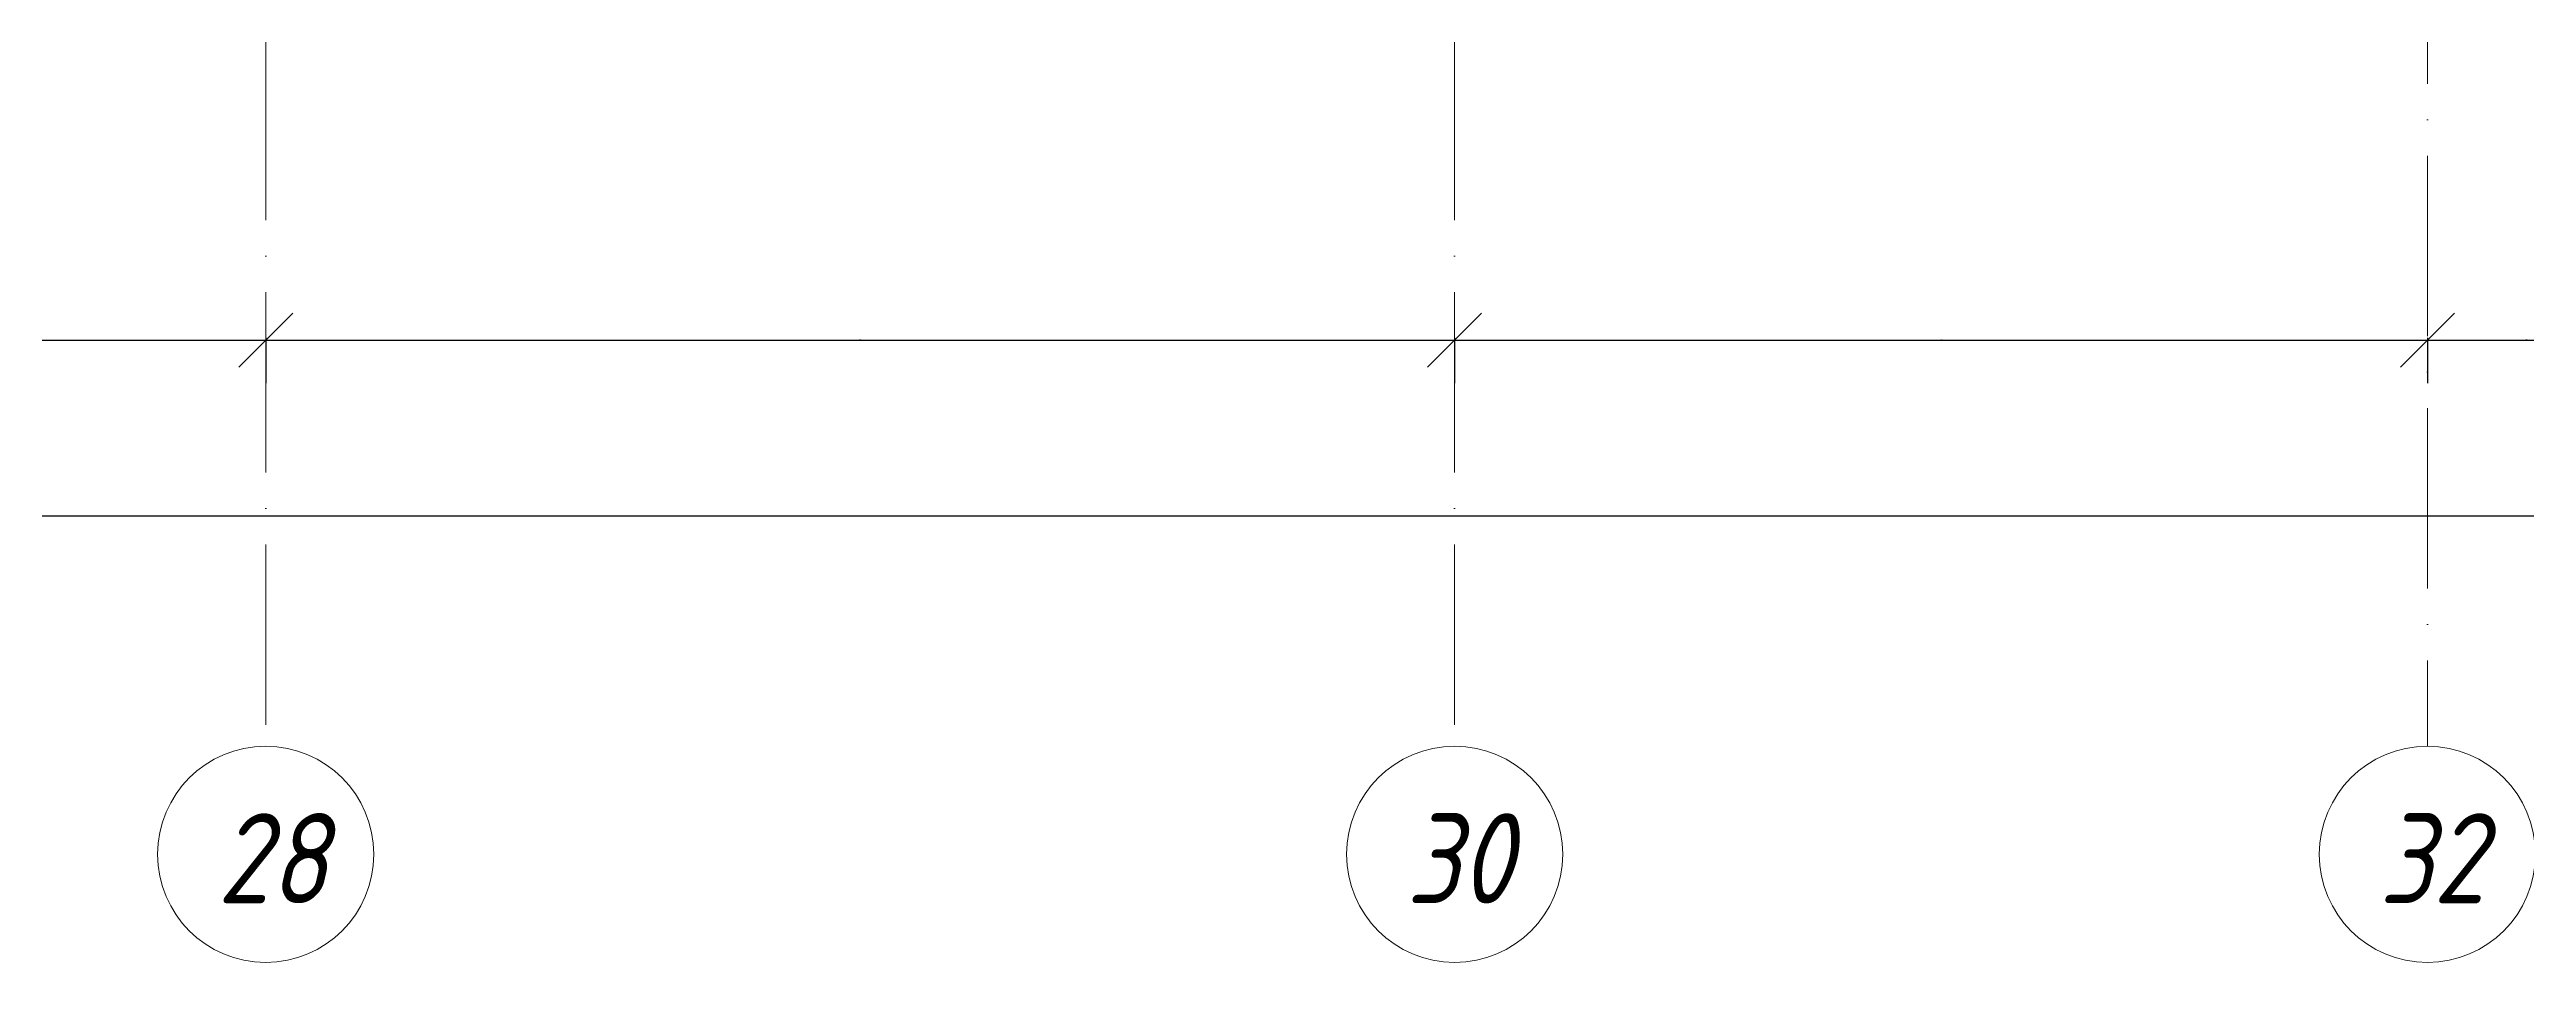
# Model space of a CAD drawing. Header units: millimetres. Extents: x -213536 to 1564669, y -45299 to 942238.
# Drawn here: x 469866 to 476741, y 499013 to 501546 of the extents above; entities that cross this region are included whole.
import ezdxf

# ---------------------------------------------------------------- set-up
doc = ezdxf.new("R2010")
doc.units = ezdxf.units.MM
doc.linetypes.add('50_200_ШТРИХ_1Т_ш5_п1_п1_', pattern=[700, 500, -100, 0, -100])
for name, color, linetype, lineweight in [('Оси', 7, 'Continuous', 9), ('Оси-1', 7, 'Continuous', 20), ('Оси-2', 7, '50_200_ШТРИХ_1Т_ш5_п1_п1_', 9), ('Размеры', 7, 'Continuous', 15)]:
    doc.layers.add(name, color=color, linetype=linetype, lineweight=lineweight)
doc.styles.add('ISOCPEUR_I_1', font='isocpeui.ttf', dxfattribs={"width": 0.85, "height": 2.5})
doc.styles.add('ISOCPEUR_I_5', font='isocpeui.ttf', dxfattribs={"width": 0.85, "height": 2.1})
doc.dimstyles.new('ISO-2_5_0_9К', dxfattribs={"dimscale": 304.8, "dimtxt": 248.995294, "dimasz": 0.492126, "dimexe": 0.393701, "dimexo": 0.328084, "dimgap": 0, "dimtad": 1, "dimdec": 0, "dimzin": 0, "dimdsep": 46, "dimtxsty": 'ISOCPEUR_I_1', "dimblk1": 'OBLIQUE', "dimblk2": 'OBLIQUE', "dimsah": 1, "dimcen": 0.09, "dimdle": 0.393701, "dimazin": 0, "dimtfac": 1, "dimtdec": 4, "dimtix": 1, "dimtmove": 0, "dimatfit": 3, "dimfxl": 1, "dimtvp": 1, "dimtolj": 1, "dimtzin": 0, "dimarcsym": 2})

# ---------------------------------------------------------------- blocks, each defined once
blk = doc.blocks.new('Ось сетки - Круг_Ø6_00__ISO-2_5_0_9K_-16731441-АИ2_03_План отделки стен 3-го этажа _Часть 1_')
at = {"layer": 'Оси-1'}
blk.add_circle((0, 0), 3, dxfattribs=at)
blk = doc.blocks.new('_Oblique')
at = {"color": 0, "linetype": 'ByBlock', "lineweight": -2}
blk.add_line((-0.5, -0.5), (0.5, 0.5), dxfattribs=at)
blk = doc.blocks.new('*D3957')
at = {"layer": 'Defpoints', "color": 0, "lineweight": 30, "transparency": 16777216}
for p in [(467466, 500846.1), (470466, 500846.1), (470466, 500740)]:
    blk.add_point(p, dxfattribs=at)
at = {"layer": 'Размеры', "color": 0, "lineweight": -2, "transparency": 16777216}
for p, q in [((467346, 500740), (470586, 500740)), ((467466, 500746.1), (467466, 500620)), ((470466, 500746.1), (470466, 500620))]:
    blk.add_line(p, q, dxfattribs=at)
at = {"layer": 'Размеры', "color": 0, "lineweight": -2, "transparency": 16777216, "xscale": 150, "yscale": 150, "zscale": 150, "rotation": 180}
blk.add_blockref('_Oblique', (467466, 500740), dxfattribs=at)
at = {"layer": 'Размеры', "color": 0, "lineweight": -2, "transparency": 16777216, "xscale": 150, "yscale": 150, "zscale": 150}
blk.add_blockref('_Oblique', (470466, 500740), dxfattribs=at)
at = {"layer": 'Размеры', "color": 0, "transparency": 16777216, "insert": (468966, 500741.3), "char_height": 2.5, "width": 758.478, "attachment_point": 5, "style": 'ISOCPEUR_I_1'}
blk.add_mtext('\\A1;3000', dxfattribs=at)
blk = doc.blocks.new('*D3958')
at = {"layer": 'Defpoints', "color": 0, "lineweight": 30, "transparency": 16777216}
for p in [(470466, 500846.1), (473766, 500846.1), (473766, 500740)]:
    blk.add_point(p, dxfattribs=at)
at = {"layer": 'Размеры', "color": 0, "lineweight": -2, "transparency": 16777216}
for p, q in [((470346, 500740), (473886, 500740)), ((470466, 500746.1), (470466, 500620)), ((473766, 500746.1), (473766, 500620))]:
    blk.add_line(p, q, dxfattribs=at)
at = {"layer": 'Размеры', "color": 0, "lineweight": -2, "transparency": 16777216, "xscale": 150, "yscale": 150, "zscale": 150, "rotation": 180}
blk.add_blockref('_Oblique', (470466, 500740), dxfattribs=at)
at = {"layer": 'Размеры', "color": 0, "lineweight": -2, "transparency": 16777216, "xscale": 150, "yscale": 150, "zscale": 150}
blk.add_blockref('_Oblique', (473766, 500740), dxfattribs=at)
at = {"layer": 'Размеры', "color": 0, "transparency": 16777216, "insert": (472116, 500741.3), "char_height": 2.5, "width": 758.478, "attachment_point": 5, "style": 'ISOCPEUR_I_1'}
blk.add_mtext('\\A1;3300', dxfattribs=at)
blk = doc.blocks.new('*D3959')
at = {"layer": 'Defpoints', "color": 0, "lineweight": 30, "transparency": 16777216}
for p in [(473766, 500846.1), (476466, 500846.1), (476466, 500740)]:
    blk.add_point(p, dxfattribs=at)
at = {"layer": 'Размеры', "color": 0, "lineweight": -2, "transparency": 16777216}
for p, q in [((473646, 500740), (476586, 500740)), ((473766, 500746.1), (473766, 500620)), ((476466, 500746.1), (476466, 500620))]:
    blk.add_line(p, q, dxfattribs=at)
at = {"layer": 'Размеры', "color": 0, "lineweight": -2, "transparency": 16777216, "xscale": 150, "yscale": 150, "zscale": 150, "rotation": 180}
blk.add_blockref('_Oblique', (473766, 500740), dxfattribs=at)
at = {"layer": 'Размеры', "color": 0, "lineweight": -2, "transparency": 16777216, "xscale": 150, "yscale": 150, "zscale": 150}
blk.add_blockref('_Oblique', (476466, 500740), dxfattribs=at)
at = {"layer": 'Размеры', "color": 0, "transparency": 16777216, "insert": (475116, 500741.3), "char_height": 2.5, "width": 758.478, "attachment_point": 5, "style": 'ISOCPEUR_I_1'}
blk.add_mtext('\\A1;2700', dxfattribs=at)
blk = doc.blocks.new('*D3960')
at = {"layer": 'Defpoints', "color": 0, "lineweight": 30, "transparency": 16777216}
for p in [(476466, 500846.1), (477016, 500883), (477016, 500740)]:
    blk.add_point(p, dxfattribs=at)
at = {"layer": 'Размеры', "color": 0, "lineweight": -2, "transparency": 16777216}
for p, q in [((477016, 500783), (477016, 500620)), ((476346, 500740), (477136, 500740)), ((476466, 500746.1), (476466, 500620))]:
    blk.add_line(p, q, dxfattribs=at)
at = {"layer": 'Размеры', "color": 0, "lineweight": -2, "transparency": 16777216, "xscale": 150, "yscale": 150, "zscale": 150, "rotation": 180}
blk.add_blockref('_Oblique', (476466, 500740), dxfattribs=at)
at = {"layer": 'Размеры', "color": 0, "lineweight": -2, "transparency": 16777216, "xscale": 150, "yscale": 150, "zscale": 150}
blk.add_blockref('_Oblique', (477016, 500740), dxfattribs=at)
at = {"layer": 'Размеры', "color": 0, "transparency": 16777216, "insert": (476741, 500741.3), "char_height": 2.5, "width": 568.858, "attachment_point": 5, "style": 'ISOCPEUR_I_1'}
blk.add_mtext('\\A1;550', dxfattribs=at)
blk = doc.blocks.new('*D3972')
at = {"layer": 'Defpoints', "color": 0, "lineweight": 30, "transparency": 16777216}
for p in [(429166, 500358.5), (502566, 500358.5), (502566, 500252.4)]:
    blk.add_point(p, dxfattribs=at)
at = {"layer": 'Размеры', "color": 0, "lineweight": -2, "transparency": 16777216}
for p, q in [((429046, 500252.4), (502686, 500252.4)), ((429166, 500258.5), (429166, 500132.4)), ((502566, 500258.5), (502566, 500132.4))]:
    blk.add_line(p, q, dxfattribs=at)
at = {"layer": 'Размеры', "color": 0, "lineweight": -2, "transparency": 16777216, "xscale": 150, "yscale": 150, "zscale": 150, "rotation": 180}
blk.add_blockref('_Oblique', (429166, 500252.4), dxfattribs=at)
at = {"layer": 'Размеры', "color": 0, "lineweight": -2, "transparency": 16777216, "xscale": 150, "yscale": 150, "zscale": 150}
blk.add_blockref('_Oblique', (502566, 500252.4), dxfattribs=at)
at = {"layer": 'Размеры', "color": 0, "transparency": 16777216, "insert": (465866, 500253.7), "char_height": 2.5, "width": 971.082, "attachment_point": 5, "style": 'ISOCPEUR_I_1'}
blk.add_mtext('\\A1;73400', dxfattribs=at)
blk = doc.blocks.new('Ос 3 эт верх часть')
at = {"layer": 'Оси-2'}
for p, q in [((470466, 535177.6), (470466, 499613)), ((473766, 535177.6), (473766, 499613)), ((476466, 534856), (476466, 499613))]:
    blk.add_line(p, q, dxfattribs=at)
at = {"layer": 'Оси-1', "xscale": 99.99999999999993, "yscale": 99.99999999999993, "zscale": 99.99999999999993, "rotation": 180}
for p in [(470466, 499313), (473766, 499313), (476466, 499313)]:
    blk.add_blockref('Ось сетки - Круг_Ø6_00__ISO-2_5_0_9K_-16731441-АИ2_03_План отделки стен 3-го этажа _Часть 1_', p, dxfattribs=at)
at = {"layer": 'Оси', "char_height": 250, "width": 404.05, "attachment_point": 1, "style": 'ISOCPEUR_I_5'}
for s, insert in [('28', (470331.6, 499426.9)), ('30', (473631.6, 499426.9)), ('32', (476331.6, 499426.9))]:
    blk.add_mtext(s, dxfattribs=dict(at, insert=insert))
at = {"layer": 'Размеры'}
for base, p1, p2, override, picture, middle in [((470466, 500740), (467466, 500846.1), (470466, 500846.1), {"dimpost": '<>', "dimfxl": 3000}, '*D3957', (468966, 500741.3)), ((473766, 500740), (470466, 500846.1), (473766, 500846.1), {"dimpost": '<>', "dimfxl": 3300}, '*D3958', (472116, 500741.3)), ((476466, 500740), (473766, 500846.1), (476466, 500846.1), {"dimpost": '<>', "dimfxl": 2700}, '*D3959', (475116, 500741.3)), ((477016, 500740), (476466, 500846.1), (477016, 500883), {"dimpost": '<>', "dimfxl": 551.235493}, '*D3960', (476741, 500741.3)), ((502566, 500252.4), (429166, 500358.5), (502566, 500358.5), {"dimpost": '<>', "dimfxl": 73400}, '*D3972', (465866, 500253.7))]:
    dim = blk.add_linear_dim(base=base, p1=p1, p2=p2, dimstyle='ISO-2_5_0_9К', override=override, dxfattribs=at)
    dim.commit()
    dim.dimension.update_dxf_attribs({"geometry": picture, "text_midpoint": middle})

msp = doc.modelspace()

# ---------------------------------------------------------------- block references
at = {"color": 5, "lineweight": 30}
msp.add_blockref('Ос 3 эт верх часть', (0, 0), dxfattribs=at)

doc.saveas('drawing.dxf')
